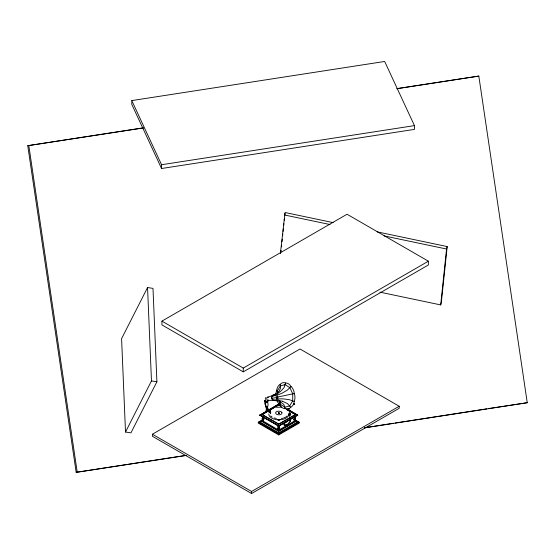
<?xml version="1.0" encoding="UTF-8"?>
<svg xmlns="http://www.w3.org/2000/svg" width="555" height="555" viewBox="0 0 555 555"><rect width="100%" height="100%" fill="white"/><g stroke="black" fill="none" stroke-linecap="round" stroke-linejoin="round"><path stroke-width="0.83" d="M265.228 398.587L265.817 397.512M268.953 411.512L268.981 411.095M269.126 411.692L269.043 411.886M269.473 410.693L269.862 410.534M269.487 409.888L269.57 410.991M269.765 411.068L269.64 409.999M269.945 410.166L270.049 409.743L270.68 412.164M269.612 411.519L270.063 412.698L269.869 410.762M270.001 411.005C270.105 412.58 270.514 412.76 269.813 412.212L269.675 411.623M270.278 412.58L270.341 412.934M270.583 412.809L270.701 412.74M270.313 410.665L270.708 412.497M276.001 393.696A47.168 31.392 50.9 0 1 272.47 395.403L271.756 396.638L271.735 398.317L272.429 399.801L273.566 400.53A47.168 32.703 -79.3 0 1 277.569 401.043M270.438 413.024L270.687 412.4M279.221 419.844L280.025 419.282L279.311 419.774M288.968 408.376L288.926 409.958A0.708 0.361 -61.9 0 1 288.871 410.242M294.497 404.311L293.907 403.672L294.136 404.463M294.199 404.311C293.338 404.172 294.809 404.102 294.046 404.519M279.005 420.038L279.456 419.788M265.11 400.349L265.616 400.12A1.263 0.728 0 0 0 266.15 401.355L266.358 401.334A1.235 0.715 0 0 0 267.697 400.377M270.59 411.949L270.424 411.137L270.576 411.817M284.056 424.79L284.354 423.784M290.362 421.321L290.161 420.503M280.372 253.67L285.048 212.516L333.18 222.624M280.906 252.074L281.087 250.361M281.447 246.919L281.628 245.199M281.989 241.758L282.259 239.177M282.62 235.736L282.8 234.016M283.071 231.435L283.341 228.854M283.702 225.413L283.882 223.693M284.243 220.259L284.424 218.538M284.784 215.097L284.965 213.377M379.897 292.152L440.698 304.917L446.553 249.015L447.184 246.566L377.095 231.844M447.184 246.566L441.329 302.468L440.698 304.917M289.106 413.059L289.12 413.413A8.533 4.926 0 0 1 289.308 414.266M289.328 415.75L289.932 415.827M262.841 419.677A0.867 0.499 0 0 1 262.265 419.344L262.251 418.65A0.722 0.416 0 0 1 262.793 418.338L263.549 418.095M262.508 417.381L262.772 417.894M262.231 419.226L262.383 418.699M262.668 420.683L262.744 420.218L263.653 420.031M262.737 420.732L262.82 420.184L260.538 421.412M263.486 417.797L263.667 417.034L263.549 417.54M263.285 421.023L262.765 421.051L263.153 420.732M263.382 420.586L263.035 420.69M263.424 420.641L263.424 420.565M278.36 428.946L278.666 429.917M278.749 429.306L278.575 429.875M278.298 428.966L278.776 429.868M279.033 426.649C279.637 425.553 279.651 427.218 279.103 426.524M279.484 426.753L278.728 427.024A0.708 0.409 0 0 1 278.242 426.733L278.499 426.989M279.116 429.369L279.158 429.889M279.54 428.682L279.269 429.348M279.547 428.384L279.581 428.078A0.867 0.499 0 0 0 279.401 427.836M278.679 428.821L279.089 428.828A0.722 0.416 0 0 0 279.63 428.522L279.616 427.822A0.867 0.499 0 0 0 279.033 427.489M294.268 420.343L294.427 420.725M294.296 420.551C295.211 421.307 294.337 420.822 294.927 420.773M295.357 416.881L295.239 417.637M295.357 417.027L294.989 417.894M294.892 418.581A0.867 0.499 0 0 1 295.468 418.914L294.913 419.511M295.503 418.789L295.482 419.365A0.722 0.416 0 0 1 294.941 419.677M270.445 412.802L270.66 412.636M279.352 419.719L278.693 420.197L278.596 419.753M269.945 409.937L270.576 411.13L270.084 409.701M270.153 412.296L270.132 411.644M279.928 405.199A8.713 6.084 80.5 0 1 276.64 398.143A8.713 6.084 80.5 0 1 276.73 390.214A8.713 6.084 80.5 0 1 280.157 384.421A8.713 6.084 80.5 0 1 285.61 382.992A8.713 6.084 80.5 0 1 291.014 386.467A8.713 6.084 80.5 0 1 294.303 393.516A8.713 6.084 80.5 0 1 294.219 401.452A8.713 6.084 80.5 0 1 290.792 407.238A8.713 6.084 80.5 0 1 285.332 408.667A8.713 6.084 80.5 0 1 279.928 405.199L280.365 402.507L279.345 400.981M278.749 420.003L277.888 419.677L278.36 420.093A1.727 0.999 0 0 1 278.43 419.649M267.489 407.523L268.093 404.824L267.815 402.666M289.696 412.941L289.342 413.052L289.988 413.1M285.61 382.992L283.952 387.813L280.344 391.601A47.168 32.703 -79.3 0 1 277.653 393.259M278.666 420.052L278.506 419.545A1.443 0.902 8.9 0 0 278.346 419.365L277.555 419.712M289.065 415.716L289.308 415.993L289.106 415.473M290.286 421.28L288.218 423.729M147.554 287.539L121.587 338.647L125.506 432.033L130.945 432.872L156.905 381.764L152.993 288.378L147.554 287.539L151.473 380.924L125.506 432.033M262.487 416.743L262.39 416.965A0.708 0.409 0 0 0 262.876 417.235L263.209 417.242M263.493 417.298L262.876 417.429A0.708 0.409 0 0 1 262.404 417.159L262.848 416.59M262.834 416.514L262.508 417.547L262.834 416.708M263.049 419.316L262.841 419.296A0.791 0.458 0 0 1 262.328 419.018L262.494 418.616M263.549 417.159L263.195 417.651M262.522 419.802L263.202 420.371M263.715 419.746L262.862 420.024A0.777 0.451 0 0 1 262.342 419.719L263.25 419.226A0.722 0.416 0 0 0 263.791 418.914M278.291 425.824L278.215 426.538L278.326 425.886M278.326 426.129L278.284 426.691A0.708 0.409 0 0 0 278.714 426.906C280.566 427.17 277.715 427.995 278.582 426.955M279.387 426.302L279.477 425.942M279.484 426.275L279.179 426.809M278.457 429.646L279.068 429.348L278.978 429.945M279.484 428.481L279.56 428.183A0.867 0.499 0 0 0 279.401 428.002A0.867 0.499 0 0 1 279.616 428.28M279.186 429.778L279.193 429.48M279.221 429.841L279.269 429.723M295.336 417.124L295.031 417.658M295.336 417.311L294.566 417.755A0.708 0.409 0 0 1 294.094 417.485M295.177 417.79L295.121 417.062M295.225 419.413L295.413 419.081A0.867 0.499 0 0 0 294.892 418.796A0.867 0.499 0 0 1 295.468 419.06L294.92 419.365M277.784 393.655L278.159 392.17L276.73 390.214M284.805 423.16L284.028 424.298L284.229 425.116M290.029 421.835L288.961 423.104M279.415 413.204C277.646 414.446 278.957 411.63 279.359 413.392M279.082 391.303L280.525 388.174L280.157 384.421M278.894 419.615L278.541 419.816M291.014 386.467L287.441 390.054L282.488 392.982A47.168 21.52 -39.6 0 1 278 394.792M284.736 423.118L286.977 421.335M278.173 392.17L278.652 391.747M285.353 422.473L287.809 420.877M267.239 407.724L266.844 407.037L266.636 407.71M262.577 416.673L262.376 417.492A0.708 0.409 0 0 0 262.876 417.762L263.361 417.735M262.453 417.304L262.834 417.138M263.59 417.457L262.876 417.86A0.708 0.409 0 0 1 262.404 417.589M263.59 417.603L263.042 417.894M263.646 419.289L263.223 419.518M262.751 420.315L262.827 420.773M279.297 426.517L279.012 427.079M278.332 427.759L278.104 428.488M278.339 427.919L278.166 428.148A0.791 0.458 0 0 0 278.693 428.46L279.241 428.481M278.339 428.474L278.18 428.862A0.777 0.451 0 0 0 278.693 429.168L279.38 429.07M279.061 428.661L279.498 428.287M295.121 420.197L295.184 419.809M269.536 409.75L269.952 410.596M269.626 410.131L269.737 410.839M270.327 412.4L269.695 411.845L270.174 412.212M267.239 407.28C268.231 406.184 265.297 406.683 266.643 407.377M278.02 419.594L277.687 419.753M290.015 414.585L289.453 414.203L289.828 414.418M287.407 424.284L288.295 423.77M161.921 321.116L347.041 214.237L428.384 261.197L428.384 264.978L243.256 371.857L161.921 324.897L161.921 321.116L243.256 368.076L428.384 261.197M152.403 434.225L300.026 348.998L399.198 406.253L399.198 408.307L251.575 493.534L152.403 436.279L152.403 434.225L251.575 491.48L399.198 406.253M280.199 404.866L278.735 404.026L259.74 415.209L278.735 426.178L297.737 415.209L286.775 408.667M259.74 415.209L278.006 404.664M266.435 412.122L262.092 414.634L259.74 414.994L278.735 425.962L297.737 414.994L295.385 414.634L278.735 424.242L262.092 414.634L278.735 404.845L280.906 406.094M268.606 410.873L278.735 405.025L280.185 405.858M262.64 419.802L258.255 422.334L258.255 423.09L278.735 434.912L299.221 423.09L299.221 422.334L294.83 419.802M262.758 420.246L258.255 422.334L278.735 434.156L299.221 422.334L294.767 420.156M262.841 420.399L259.005 422.223L278.735 433.615L298.465 422.223L294.809 420.114M262.092 414.453L278.735 424.062L295.385 414.634L286.699 409.618M280.906 424.547L282.349 423.708M283.792 422.875L296.079 415.785M262.938 420.995L278.735 430.118L294.532 420.995M278.735 431.006L296.079 420.995L278.735 431.249L261.398 420.995L278.735 431.006L278.735 434.912M265.616 399.94L265.165 400.217A1.512 0.874 0 0 0 266.476 401.529A1.512 0.874 0 0 0 267.787 400.217M287.483 424.325L284.535 425.234M279.269 413.35L278.471 413.357M262.681 416.888L262.661 417.846M294.566 417.561L295.218 417.561M295.239 419.268L294.552 419.504M279.332 426.823L278.881 426.92M294.872 420.274L295.315 419.927M279.387 428.37L279.068 428.467A0.722 0.416 0 0 0 279.63 428.141M279.151 429.397L279.394 429.043M287.733 420.836L288.6 420.551M286.651 424.783L285.09 425.234M289.689 415.986L290.057 415.584A9.484 5.474 0 0 0 290.286 414.398L290.279 414.162A9.484 5.474 0 0 0 290.071 413.211M267.51 397.227L271.645 395.84M276.64 398.143L278.152 397.595L277.743 397.533M272.477 395.417L273.629 395.118M288.524 420.51L289.294 420.385M290.015 414.516L289.488 414.516M294.303 393.516L283.799 395.784A47.168 2.123 -12.1 0 1 277.514 396.964M262.688 419.691L263.25 419.684A0.722 0.416 0 0 0 263.715 419.483M294.885 417.304L294.566 417.228A0.708 0.409 0 0 1 294.164 417.048L294.296 417.2M294.108 420.086L295.045 420.329M294.948 420.648L294.4 420.593M279.2 426.497L278.714 426.524A0.708 0.409 0 0 1 278.242 426.254M279.061 429.716L278.596 429.667M278.874 429.952L279.172 429.563M269.737 410.95L270.035 411.137L269.903 410.596M269.883 411.692L270.091 411.394L269.945 411.914M270.112 412.969L269.973 412.011M293.873 403.998L293.983 404.019M131.785 100.587L384.671 61.466L414.439 125.617L414.439 129.391L161.56 168.512L131.785 104.368L131.785 100.587L161.56 164.738L161.56 168.512M186.757 455.391L76.181 472.347L27.75 145.701L143.245 127.837M397.331 88.529L478.819 76.077L527.25 402.715L364.704 427.863M27.75 145.701L143.461 127.955M396.693 88.779L478.819 76.077M161.56 164.738L414.439 125.617M76.181 472.347L185.682 455.405M364.489 427.745L393.571 423.243M395.285 422.979L486.825 408.82M488.539 408.549L527.25 402.715M270.285 412.358L270.632 412.927L270.368 412.316M290.258 414.412L290.855 414.294L289.828 414.079M276.321 407.252L281.697 407.21M294.899 417.422L294.566 417.415A0.708 0.409 0 0 1 294.094 417.145A0.708 0.409 0 0 0 294.566 417.367L295.156 417.485M294.899 417.617L294.566 417.61A0.708 0.409 0 0 1 294.094 417.339M263.049 419.629L263.25 419.615A0.722 0.416 0 0 0 263.791 419.302M294.899 417.86L294.566 417.853A0.708 0.409 0 0 1 294.094 417.582M278.881 426.469L278.444 426.309M278.881 428.481L279.089 428.37A0.722 0.416 0 0 0 279.63 428.058M278.846 430.007L278.666 429.868M265.866 402.479L265.866 402.555A1.235 0.715 0 0 0 267.371 402.493L267.357 402.299A1.235 0.604 -6.1 0 0 265.859 402.41L266.157 402.472M288.78 414.516L289.377 414.536M268.01 400.398L272.352 400.356M269.341 411.789L268.356 411.796A1.693 0.888 14.6 0 1 266.941 411.456M289.224 420.343L289.856 420.385M293.977 404.359L294.441 404.47L293.9 404.428M294.532 419.212L294.941 419.219A0.722 0.416 0 0 0 295.482 418.907M294.532 419.434A0.867 0.499 0 0 1 293.956 419.101A0.867 0.499 0 0 0 294.532 419.455L294.941 419.441A0.722 0.416 0 0 0 295.482 419.15M294.733 420.288L294.171 420.038M263.042 417.395L262.876 417.381A0.708 0.409 0 0 1 262.404 417.11M263.042 417.707L262.876 417.617A0.708 0.409 0 0 1 262.404 417.346M263.049 419.483L262.841 419.441A0.867 0.499 0 0 1 262.265 419.129M278.881 426.656L278.714 426.573A0.708 0.409 0 0 1 278.242 426.302L278.444 426.545M278.104 428.273A0.867 0.499 0 0 0 278.679 428.606L279.089 428.592A0.722 0.416 0 0 0 279.63 428.28L279.616 427.898A0.867 0.499 0 0 0 279.401 427.69M278.95 429.487L278.423 429.41M288.787 414.002L289.904 414.169M278.36 420.156L278.908 419.83A10.101 5.834 0 0 0 288.975 413.954M151.473 380.924L156.905 381.764M266.095 401.293L266.129 401.3A1.263 0.728 0 0 0 267.697 400.467M284.424 214.965L330.024 224.539M384.067 235.889L446.553 249.015M274.101 417.936L276.404 418.484M294.427 417.409L294.067 417.048M294.573 417.686L294.199 417.464M294.594 417.922L294.261 417.769M262.883 417.311L262.508 417.089M262.903 417.929L262.508 417.991L262.772 418.338M278.721 426.642L278.346 426.427M278.575 426.753L278.714 426.712A0.708 0.409 0 0 1 278.242 426.441M278.735 427.072L278.215 426.344M282.398 401.237L287.296 403.471L290.792 407.238M294.219 401.452L289.509 399.732L283.765 398.934A47.168 18.093 14.4 0 0 278.18 398.885M280.233 401.806L283.772 404.394L285.332 408.667M289.779 420.343L290.404 420.87M284.153 425.075L284.604 425.276M290.126 414.106L289.377 414.037L289.315 414.481A8.533 4.926 0 0 1 289.106 415.549M295.44 417.103A0.708 0.409 0 0 0 295.128 416.874L295.121 416.923M294.996 417.006L295.121 417.11A0.708 0.409 0 0 1 295.44 417.346M294.962 417.818L294.989 418.338L294.185 418.061M265.241 400.335L264.811 400.439L264.804 403.166A1.755 1.013 60 0 0 265.248 404.602A1.367 0.791 60 0 1 265.588 405.649L266.227 408.397L267.94 411.019M287.504 409.306L297.737 415.209M286.699 409.437L295.385 414.453M294.629 420.163L296.079 420.995M294.629 420.399L297.737 421.828L278.735 432.796L259.74 421.828M261.398 415.785L270.791 421.21M272.234 422.043L278.735 425.796M266.705 411.31L266.629 411.255A2.116 1.235 10.6 0 1 266.303 410.957M295.225 416.756L295.121 416.68A0.708 0.409 0 0 1 295.44 416.909M294.969 420.218L295.121 420.565M262.605 417.402L262.446 417.055M270.611 415.924L272.123 417.062M294.157 403.721L294.455 404.096M270.368 410.679L270.472 410.943M270.445 410.853L270.562 411.345M278.943 419.635L278.908 419.83A10.101 5.834 0 0 1 268.766 413.954M279.436 426.039L279.505 426.566M267.281 409.597L267.746 410.242M267.122 407.89L267.892 409.167A5.099 2.942 60 0 0 268.87 410.263M267.226 407.266L268.204 408.993A5.099 2.942 60 0 0 268.835 409.75M265.554 403.513L265.332 401.667M266.261 407.509L266.532 408.216M269.799 410.235L269.675 410.742M269.05 411.151L269.182 411.824M295.329 416.784L295.357 417.221M295.503 419.032L295.468 418.671A0.867 0.499 0 0 0 294.892 418.338M295.503 419.247L295.399 418.817A0.791 0.458 0 0 0 295.052 418.56M278.215 426.011L278.284 426.531M278.277 427.815A0.722 0.416 0 0 0 278.09 428.016L278.166 428.21M269.557 411.546L269.91 411.803M281.878 412.552L281.878 413.496A3.073 1.776 0 0 1 279.637 414.758L278 414.738A3.247 1.873 0 0 1 275.773 413.413L275.773 412.469A3.073 1.776 0 0 1 278.013 411.213L279.651 411.234A3.247 1.873 0 0 1 281.878 412.552M270.174 411.644L270.042 410.825L270.077 411.227M266.06 406.801L265.894 405.469A1.367 0.791 60 0 0 265.789 404.907M28.825 145.688L77.249 472.326M270.014 410.832L269.931 410.069M278.735 404.026L278.735 405.025M278.735 424.062L278.735 430.118M259.809 421.828L259.809 422.188M251.575 491.48L251.575 493.534M243.256 368.076L243.256 371.857M294.552 419.455A0.77 0.444 0 0 1 294.032 419.157M295.17 418.643A0.77 0.444 0 0 1 295.517 418.9M294.545 419.309A0.791 0.458 0 0 1 294.018 419.004M293.956 418.956A0.867 0.499 0 0 0 294.532 419.289L294.941 419.296A0.722 0.416 0 0 0 295.482 418.983M293.956 419.337A0.867 0.499 0 0 0 294.532 419.67L294.941 419.608A0.722 0.416 0 0 0 295.482 419.296M294.032 419.712A0.777 0.451 0 0 0 294.552 420.01L295.392 419.524A0.777 0.451 0 0 0 295.045 419.275M294.892 418.414A0.867 0.499 0 0 1 295.468 418.748M295.045 418.72A0.77 0.444 0 0 1 295.385 418.969M295.128 416.632A0.708 0.409 0 0 1 295.44 416.861M278.7 428.654A0.77 0.444 0 0 1 278.18 428.356M278.679 428.439A0.867 0.499 0 0 1 278.104 428.106M278.679 428.585A0.867 0.499 0 0 1 278.104 428.252A0.722 0.416 0 0 1 278.277 428.051M279.63 428.446A0.722 0.416 0 0 1 279.089 428.758L278.679 428.751A0.867 0.499 0 0 1 278.104 428.418L278.069 427.912A0.722 0.416 0 0 1 278.277 427.669M278.09 428.037A0.722 0.416 0 0 1 278.277 427.836M279.033 427.565A0.867 0.499 0 0 1 279.227 427.621M278.714 426.379A0.708 0.409 0 0 1 278.242 426.108M263.791 419.157A0.722 0.416 0 0 1 263.25 419.469L262.862 419.511A0.77 0.444 0 0 1 262.342 419.212L262.231 418.768A0.722 0.416 0 0 1 262.793 418.414M262.841 419.296A0.867 0.499 0 0 1 262.265 418.963M262.841 419.219A0.867 0.499 0 0 1 262.265 418.886A0.722 0.416 0 0 1 262.793 418.581M262.251 419.039A0.722 0.416 0 0 1 262.793 418.727M265.554 404.428A1.755 1.013 60 0 1 265.248 403.811M267.787 400.946A1.512 0.874 0 0 1 266.671 402.25A1.512 0.874 0 0 1 265.012 401.154M267.697 401.57A1.263 0.728 0 0 1 266.476 402.111A1.263 0.728 0 0 1 265.255 401.57M287.129 415.959A9.539 5.508 0 0 1 286.172 416.75M285.61 417.103A9.539 5.508 0 0 1 283.64 417.977M282.904 418.199A9.539 5.508 0 0 1 281.336 418.525M266.136 410.714A2.116 1.235 10.6 0 1 266.032 410.305L266.032 410.069A1.394 0.77 -24.6 0 1 266.233 409.569L266.344 409.423A3.094 2.116 -11.5 0 0 266.74 408.577M266.358 401.334A1.235 0.715 0 0 1 265.581 400.19M274.232 400.405A2.657 1.859 80.5 0 1 271.707 397.762A2.657 1.859 80.5 0 1 273.906 395.306M268.786 399.961A1.623 1.131 80.5 0 1 267.253 399.995A1.623 1.131 80.5 0 1 266.913 397.831A1.623 1.131 80.5 0 1 268.391 397.422M276.126 394.876A47.168 18.093 14.4 0 1 271.742 396.631M272.422 399.815A47.168 21.52 -39.6 0 1 277.264 400.217M279.193 401.452A47.168 32.703 -79.3 0 1 280.233 401.785M271.721 398.317A47.168 2.123 -12.1 0 1 276.792 397.616M275.96 394.119A47.168 32.703 -79.3 0 1 275.384 394.383M274.801 394.64A47.168 32.703 -79.3 0 1 274.219 394.876M279.221 400.606A47.168 31.392 50.9 0 1 282.398 401.216M277.32 390.97L277.243 397.942L280.136 404.137L284.881 407.19L289.675 405.934L292.686 400.849L292.762 393.877L289.876 387.681L285.131 384.629L280.33 385.885L277.32 390.97M289.356 413.988L289.315 414.37L289.356 413.988M278.561 412.941L279.096 412.982L278.561 412.941M270.618 411.616L270.639 411.623"/></g></svg>
